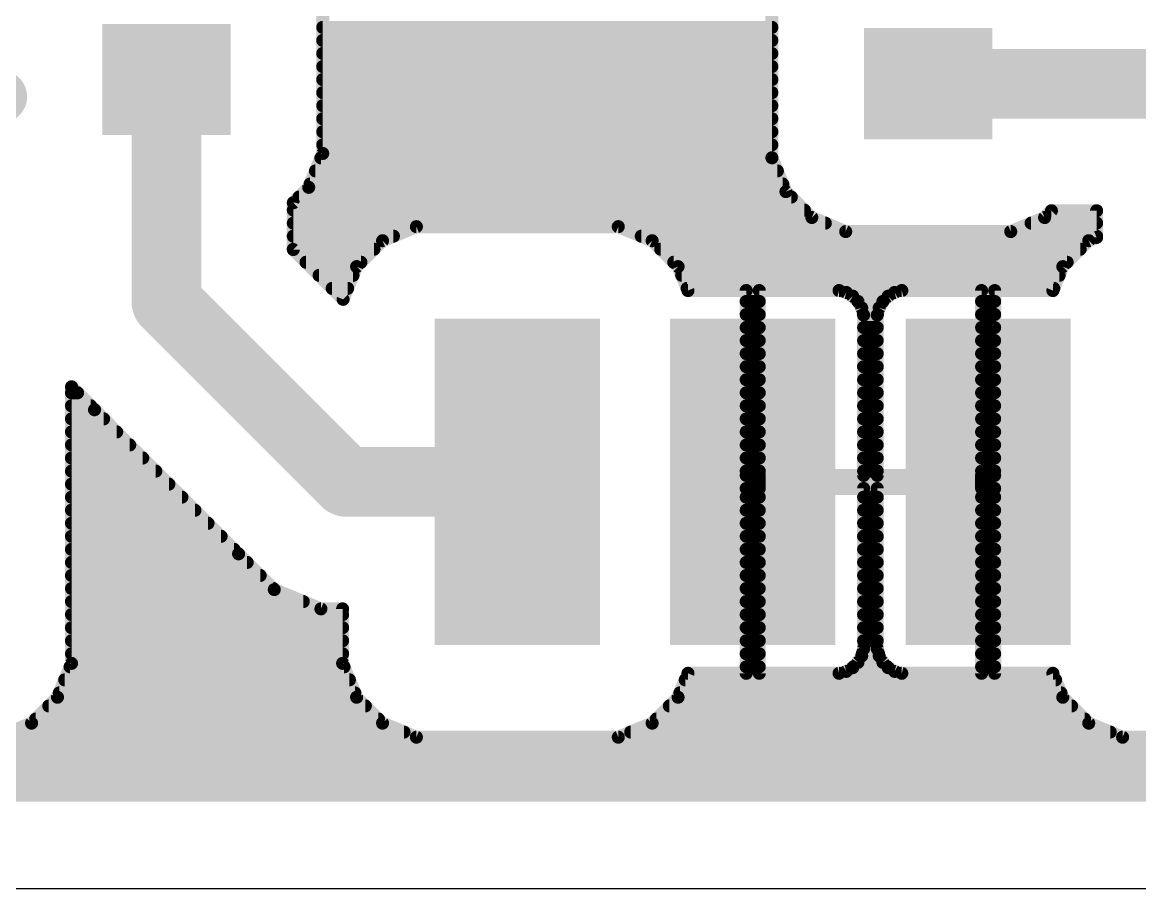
# Model space of a CAD drawing. Extents: x 0 to 75, y 0 to 35.
# Drawn here: x 37.97 to 51.02, y 0 to 10.12 of the extents above; entities that cross this region are included whole.
import ezdxf

# ---------------------------------------------------------------- set-up
doc = ezdxf.new("R2010")
doc.units = 0
doc.layers.add('1', color=12, linetype='CONTINUOUS')
doc.layers.add('20', color=31, linetype='CONTINUOUS')

# ---------------------------------------------------------------- blocks, each defined once
blk = doc.blocks.new('RECT')
blk.add_solid([(-0.5, -0.5), (0.5, -0.5), (-0.5, 0.5), (0.5, 0.5)])

msp = doc.modelspace()

# ---------------------------------------------------------------- linework, layer by layer
at = {"layer": '1'}
for points, const_width in [([(41.4762, 8.5859), (41.4762, 10.3141)], 0.1524), ([(46.7238, 10.2641), (46.7238, 8.5359)], 0.1524), ([(41.4762, 10.0584), (46.7238, 10.0584)], 0.1524), ([(41.4762, 9.906), (46.7238, 9.906)], 0.1524), ([(39.64, 9.44), (39.65, 9.45)], 0.8128), ([(39.65, 9.45), (39.65, 6.85)], 0.8128), ([(41.4762, 9.7536), (46.7238, 9.7536)], 0.1524), ([(48.55, 9.4), (51.35, 9.4)], 0.8128), ([(51.35, 9.4), (52, 8.75)], 0.8128), ([(41.4762, 9.6012), (46.7238, 9.6012)], 0.1524), ([(37.218, 8.75), (37.718, 9.25)], 0.6096), ([(41.4762, 9.4488), (46.7238, 9.4488)], 0.1524), ([(41.4762, 9.2964), (46.7238, 9.2964)], 0.1524), ([(41.4762, 9.144), (46.7238, 9.144)], 0.1524), ([(41.4762, 8.9916), (46.7238, 8.9916)], 0.1524), ([(41.4762, 8.8392), (46.7238, 8.8392)], 0.1524), ([(41.4762, 8.6868), (46.7238, 8.6868)], 0.1524), ([(41.3124, 8.1904), (41.4762, 8.5859)], 0.1524), ([(41.4549, 8.5344), (46.7244, 8.5344)], 0.1524), ([(46.7238, 8.5359), (46.8876, 8.1404)], 0.1524), ([(41.3917, 8.382), (46.7876, 8.382)], 0.1524), ([(41.1326, 8.0106), (41.3124, 8.1904)], 0.1524), ([(41.3286, 8.2296), (46.8507, 8.2296)], 0.1524), ([(41.1992, 8.0772), (46.9508, 8.0772)], 0.1524), ([(46.8876, 8.1404), (47.1904, 7.8376)], 0.1524), ([(41.1326, 7.4641), (41.1326, 8.0106)], 0.1524), ([(41.1326, 7.9248), (47.1032, 7.9248)], 0.1524), ([(49.9096, 7.8376), (49.9894, 7.9174)], 0.1524), ([(49.9894, 7.9174), (50.5174, 7.9174)], 0.1524), ([(50.5174, 7.9174), (50.5174, 7.6056)], 0.1524), ([(41.1326, 7.7724), (47.3479, 7.7724)], 0.1524), ([(47.1904, 7.8376), (47.5859, 7.6738)], 0.1524), ([(49.5141, 7.6738), (49.9096, 7.8376)], 0.1524), ([(49.7521, 7.7724), (50.5174, 7.7724)], 0.1524), ([(42.5707, 7.7312), (42.1752, 7.5674)], 0.1524), ([(44.9293, 7.7312), (42.5707, 7.7312)], 0.1524), ([(45.3248, 7.5674), (44.9293, 7.7312)], 0.1524), ([(47.5859, 7.6738), (49.5141, 7.6738)], 0.1524), ([(41.1326, 7.62), (42.3023, 7.62)], 0.1524), ([(42.1752, 7.5674), (41.8724, 7.2646)], 0.1524), ([(45.1977, 7.62), (50.5174, 7.62)], 0.1524), ([(45.6276, 7.2646), (45.3248, 7.5674)], 0.1524), ([(50.4252, 7.5674), (50.1224, 7.2646)], 0.1524), ([(50.5174, 7.6056), (50.4252, 7.5674)], 0.1524), ([(41.1326, 7.4676), (42.0754, 7.4676)], 0.1524), ([(41.7142, 6.8825), (41.1326, 7.4641)], 0.1524), ([(45.4246, 7.4676), (50.3254, 7.4676)], 0.1524), ([(41.2815, 7.3152), (41.923, 7.3152)], 0.1524), ([(41.8724, 7.2646), (41.7142, 6.8825)], 0.1524), ([(45.577, 7.3152), (50.173, 7.3152)], 0.1524), ([(45.7433, 6.9852), (45.6276, 7.2646)], 0.1524), ([(50.1224, 7.2646), (50.0067, 6.9852)], 0.1524), ([(41.75, 4.75), (39.65, 6.85)], 0.8128), ([(41.4339, 7.1628), (41.8303, 7.1628)], 0.1524), ([(45.6697, 7.1628), (50.0803, 7.1628)], 0.1524), ([(41.5863, 7.0104), (41.7671, 7.0104)], 0.1524), ([(45.7329, 7.0104), (50.0171, 7.0104)], 0.1524), ([(46.4238, 6.9852), (45.7433, 6.9852)], 0.1524), ([(46.4238, 4.8262), (46.4238, 6.9852)], 0.1524), ([(47.5087, 6.9852), (46.5762, 6.9852)], 0.1524), ([(46.5762, 6.9852), (46.5762, 4.8262)], 0.1524), ([(47.5926, 6.9627), (47.5087, 6.9852)], 0.1524), ([(48.2413, 6.9852), (48.1573, 6.9627)], 0.1524), ([(49.1738, 6.9852), (48.2413, 6.9852)], 0.1524), ([(49.1738, 4.8262), (49.1738, 6.9852)], 0.1524), ([(50.0067, 6.9852), (49.3262, 6.9852)], 0.1524), ([(49.3262, 6.9852), (49.3262, 4.8262)], 0.1524), ([(46.4238, 6.858), (46.5762, 6.858)], 0.1524), ([(47.6679, 6.9192), (47.5926, 6.9627)], 0.1524), ([(47.7294, 6.8577), (47.6679, 6.9192)], 0.1524), ([(47.7292, 6.858), (48.0208, 6.858)], 0.1524), ([(47.7729, 6.7825), (47.7294, 6.8577)], 0.1524), ([(48.0206, 6.8577), (47.9771, 6.7825)], 0.1524), ([(48.0821, 6.9192), (48.0206, 6.8577)], 0.1524), ([(48.1573, 6.9627), (48.0821, 6.9192)], 0.1524), ([(49.1738, 6.858), (49.3262, 6.858)], 0.1524), ([(47.7954, 6.6985), (47.7729, 6.7825)], 0.1524), ([(47.9771, 6.7825), (47.9546, 6.6985)], 0.1524), ([(46.4238, 6.7056), (46.5762, 6.7056)], 0.1524), ([(47.7935, 6.7056), (47.9565, 6.7056)], 0.1524), ([(47.7954, 4.8262), (47.7954, 6.6985)], 0.1524), ([(47.9546, 6.6985), (47.9546, 4.8262)], 0.1524), ([(49.1738, 6.7056), (49.3262, 6.7056)], 0.1524), ([(46.4238, 6.5532), (46.5762, 6.5532)], 0.1524), ([(47.7954, 6.5532), (47.9546, 6.5532)], 0.1524), ([(49.1738, 6.5532), (49.3262, 6.5532)], 0.1524), ([(46.4238, 6.4008), (46.5762, 6.4008)], 0.1524), ([(47.7954, 6.4008), (47.9546, 6.4008)], 0.1524), ([(49.1738, 6.4008), (49.3262, 6.4008)], 0.1524), ([(46.4238, 6.2484), (46.5762, 6.2484)], 0.1524), ([(47.7954, 6.2484), (47.9546, 6.2484)], 0.1524), ([(49.1738, 6.2484), (49.3262, 6.2484)], 0.1524), ([(46.4238, 6.096), (46.5762, 6.096)], 0.1524), ([(47.7954, 6.096), (47.9546, 6.096)], 0.1524), ([(49.1738, 6.096), (49.3262, 6.096)], 0.1524), ([(46.4238, 5.9436), (46.5762, 5.9436)], 0.1524), ([(47.7954, 5.9436), (47.9546, 5.9436)], 0.1524), ([(49.1738, 5.9436), (49.3262, 5.9436)], 0.1524), ([(38.5414, 2.6309), (38.5414, 5.8619)], 0.1524), ([(38.5414, 5.8619), (38.8102, 5.5931)], 0.1524), ([(38.5414, 5.7912), (38.6121, 5.7912)], 0.1524), ([(46.4238, 5.7912), (46.5762, 5.7912)], 0.1524), ([(47.7954, 5.7912), (47.9546, 5.7912)], 0.1524), ([(49.1738, 5.7912), (49.3262, 5.7912)], 0.1524), ([(38.5414, 5.6388), (38.7645, 5.6388)], 0.1524), ([(38.8102, 5.5931), (40.4931, 3.9102)], 0.1524), ([(46.4238, 5.6388), (46.5762, 5.6388)], 0.1524), ([(47.7954, 5.6388), (47.9546, 5.6388)], 0.1524), ([(49.1738, 5.6388), (49.3262, 5.6388)], 0.1524), ([(38.5414, 5.4864), (38.9169, 5.4864)], 0.1524), ([(46.4238, 5.4864), (46.5762, 5.4864)], 0.1524), ([(47.7954, 5.4864), (47.9546, 5.4864)], 0.1524), ([(49.1738, 5.4864), (49.3262, 5.4864)], 0.1524), ([(38.5414, 5.334), (39.0693, 5.334)], 0.1524), ([(46.4238, 5.334), (46.5762, 5.334)], 0.1524), ([(47.7954, 5.334), (47.9546, 5.334)], 0.1524), ([(49.1738, 5.334), (49.3262, 5.334)], 0.1524), ([(38.5414, 5.1816), (39.2217, 5.1816)], 0.1524), ([(46.4238, 5.1816), (46.5762, 5.1816)], 0.1524), ([(47.7954, 5.1816), (47.9546, 5.1816)], 0.1524), ([(49.1738, 5.1816), (49.3262, 5.1816)], 0.1524), ([(38.5414, 5.0292), (39.3741, 5.0292)], 0.1524), ([(43.75, 4.75), (41.75, 4.75)], 0.8128), ([(46.4238, 5.0292), (46.5762, 5.0292)], 0.1524), ([(47.7954, 5.0292), (47.9546, 5.0292)], 0.1524), ([(49.1738, 5.0292), (49.3262, 5.0292)], 0.1524), ([(38.5414, 4.8768), (39.5265, 4.8768)], 0.1524), ([(46.4238, 4.8768), (46.5762, 4.8768)], 0.1524), ([(46.5762, 4.8262), (46.4238, 4.8262)], 0.1524), ([(46.5762, 4.6738), (46.5762, 4.8262)], 0.1524), ([(46.5762, 4.8262), (47.7954, 4.8262)], 0.1524), ([(47.7954, 4.8768), (47.9546, 4.8768)], 0.1524), ([(47.9546, 4.8262), (49.1738, 4.8262)], 0.1524), ([(49.1738, 4.8768), (49.3262, 4.8768)], 0.1524), ([(49.3262, 4.8262), (49.1738, 4.8262)], 0.1524), ([(49.1738, 4.8262), (49.1738, 4.6738)], 0.1524), ([(38.5414, 4.7244), (39.6789, 4.7244)], 0.1524), ([(46.4238, 2.5148), (46.4238, 4.6738)], 0.1524), ([(46.4238, 4.6738), (46.5762, 4.6738)], 0.1524), ([(46.5762, 4.7244), (49.1738, 4.7244)], 0.1524), ([(46.5762, 4.6738), (46.5762, 2.5148)], 0.1524), ([(47.7954, 4.6738), (46.5762, 4.6738)], 0.1524), ([(47.7954, 2.8015), (47.7954, 4.6738)], 0.1524), ([(49.1738, 4.6738), (47.9546, 4.6738)], 0.1524), ([(47.9546, 4.6738), (47.9546, 2.8015)], 0.1524), ([(49.1738, 2.5148), (49.1738, 4.6738)], 0.1524), ([(49.1738, 4.6738), (49.3262, 4.6738)], 0.1524), ([(49.3262, 4.6738), (49.3262, 2.5148)], 0.1524), ([(38.5414, 4.572), (39.8313, 4.572)], 0.1524), ([(46.4238, 4.572), (46.5762, 4.572)], 0.1524), ([(47.7954, 4.572), (47.9546, 4.572)], 0.1524), ([(49.1738, 4.572), (49.3262, 4.572)], 0.1524), ([(38.5414, 4.4196), (39.9837, 4.4196)], 0.1524), ([(46.4238, 4.4196), (46.5762, 4.4196)], 0.1524), ([(47.7954, 4.4196), (47.9546, 4.4196)], 0.1524), ([(49.1738, 4.4196), (49.3262, 4.4196)], 0.1524), ([(38.5414, 4.2672), (40.1361, 4.2672)], 0.1524), ([(46.4238, 4.2672), (46.5762, 4.2672)], 0.1524), ([(47.7954, 4.2672), (47.9546, 4.2672)], 0.1524), ([(49.1738, 4.2672), (49.3262, 4.2672)], 0.1524), ([(38.5414, 4.1148), (40.2885, 4.1148)], 0.1524), ([(46.4238, 4.1148), (46.5762, 4.1148)], 0.1524), ([(47.7954, 4.1148), (47.9546, 4.1148)], 0.1524), ([(49.1738, 4.1148), (49.3262, 4.1148)], 0.1524), ([(38.5414, 3.9624), (40.4409, 3.9624)], 0.1524), ([(40.4931, 3.9102), (40.4931, 3.9102)], 0.1524), ([(40.4931, 3.9102), (40.9102, 3.4931)], 0.1524), ([(46.4238, 3.9624), (46.5762, 3.9624)], 0.1524), ([(47.7954, 3.9624), (47.9546, 3.9624)], 0.1524), ([(49.1738, 3.9624), (49.3262, 3.9624)], 0.1524), ([(38.5414, 3.81), (40.5933, 3.81)], 0.1524), ([(46.4238, 3.81), (46.5762, 3.81)], 0.1524), ([(47.7954, 3.81), (47.9546, 3.81)], 0.1524), ([(49.1738, 3.81), (49.3262, 3.81)], 0.1524), ([(38.5414, 3.6576), (40.7457, 3.6576)], 0.1524), ([(46.4238, 3.6576), (46.5762, 3.6576)], 0.1524), ([(47.7954, 3.6576), (47.9546, 3.6576)], 0.1524), ([(49.1738, 3.6576), (49.3262, 3.6576)], 0.1524), ([(38.5414, 3.5052), (40.8981, 3.5052)], 0.1524), ([(40.9102, 3.4931), (41.4551, 3.2674)], 0.1524), ([(46.4238, 3.5052), (46.5762, 3.5052)], 0.1524), ([(47.7954, 3.5052), (47.9546, 3.5052)], 0.1524), ([(49.1738, 3.5052), (49.3262, 3.5052)], 0.1524), ([(38.5414, 3.3528), (41.2489, 3.3528)], 0.1524), ([(46.4238, 3.3528), (46.5762, 3.3528)], 0.1524), ([(47.7954, 3.3528), (47.9546, 3.3528)], 0.1524), ([(49.1738, 3.3528), (49.3262, 3.3528)], 0.1524), ([(38.5414, 3.2004), (41.7086, 3.2004)], 0.1524), ([(41.4551, 3.2674), (41.7086, 3.2674)], 0.1524), ([(41.7086, 3.2674), (41.7086, 2.6309)], 0.1524), ([(46.4238, 3.2004), (46.5762, 3.2004)], 0.1524), ([(47.7954, 3.2004), (47.9546, 3.2004)], 0.1524), ([(49.1738, 3.2004), (49.3262, 3.2004)], 0.1524), ([(38.5414, 3.048), (41.7086, 3.048)], 0.1524), ([(46.4238, 3.048), (46.5762, 3.048)], 0.1524), ([(47.7954, 3.048), (47.9546, 3.048)], 0.1524), ([(49.1738, 3.048), (49.3262, 3.048)], 0.1524), ([(38.5414, 2.8956), (41.7086, 2.8956)], 0.1524), ([(46.4238, 2.8956), (46.5762, 2.8956)], 0.1524), ([(47.7729, 2.7175), (47.7954, 2.8015)], 0.1524), ([(47.7954, 2.8956), (47.9546, 2.8956)], 0.1524), ([(47.9546, 2.8015), (47.9771, 2.7175)], 0.1524), ([(49.1738, 2.8956), (49.3262, 2.8956)], 0.1524), ([(38.5414, 2.7432), (41.7086, 2.7432)], 0.1524), ([(46.4238, 2.7432), (46.5762, 2.7432)], 0.1524), ([(47.7294, 2.6423), (47.7729, 2.7175)], 0.1524), ([(47.7798, 2.7432), (47.9702, 2.7432)], 0.1524), ([(47.9771, 2.7175), (48.0206, 2.6423)], 0.1524), ([(49.1738, 2.7432), (49.3262, 2.7432)], 0.1524), ([(38.3776, 2.2354), (38.5414, 2.6309)], 0.1524), ([(38.5248, 2.5908), (41.7252, 2.5908)], 0.1524), ([(41.7086, 2.6309), (41.8724, 2.2354)], 0.1524), ([(46.4238, 2.5908), (46.5762, 2.5908)], 0.1524), ([(47.5087, 2.5148), (47.5926, 2.5373)], 0.1524), ([(47.5926, 2.5373), (47.6679, 2.5808)], 0.1524), ([(47.6679, 2.5808), (47.7294, 2.6423)], 0.1524), ([(47.678, 2.5908), (48.072, 2.5908)], 0.1524), ([(48.0206, 2.6423), (48.0821, 2.5808)], 0.1524), ([(48.0821, 2.5808), (48.1573, 2.5373)], 0.1524), ([(48.1573, 2.5373), (48.2413, 2.5148)], 0.1524), ([(49.1738, 2.5908), (49.3262, 2.5908)], 0.1524), ([(38.4616, 2.4384), (41.7883, 2.4384)], 0.1524), ([(45.6276, 2.2354), (45.7433, 2.5148)], 0.1524), ([(45.7116, 2.4384), (50.0383, 2.4384)], 0.1524), ([(45.7433, 2.5148), (46.4238, 2.5148)], 0.1524), ([(46.5762, 2.5148), (47.5087, 2.5148)], 0.1524), ([(48.2413, 2.5148), (49.1738, 2.5148)], 0.1524), ([(49.3262, 2.5148), (50.0067, 2.5148)], 0.1524), ([(50.0067, 2.5148), (50.1224, 2.2354)], 0.1524), ([(38.3985, 2.286), (41.8515, 2.286)], 0.1524), ([(45.6485, 2.286), (50.1015, 2.286)], 0.1524), ([(38.0748, 1.9326), (38.3776, 2.2354)], 0.1524), ([(41.8724, 2.2354), (42.1752, 1.9326)], 0.1524), ([(45.3248, 1.9326), (45.6276, 2.2354)], 0.1524), ([(50.1224, 2.2354), (50.4252, 1.9326)], 0.1524), ([(38.2758, 2.1336), (41.9742, 2.1336)], 0.1524), ([(45.5258, 2.1336), (50.2242, 2.1336)], 0.1524), ([(37.6793, 1.7688), (38.0748, 1.9326)], 0.1524), ([(38.1234, 1.9812), (42.1266, 1.9812)], 0.1524), ([(42.1752, 1.9326), (42.5707, 1.7688)], 0.1524), ([(44.9293, 1.7688), (45.3248, 1.9326)], 0.1524), ([(45.3734, 1.9812), (50.3766, 1.9812)], 0.1524), ([(50.4252, 1.9326), (50.8207, 1.7688)], 0.1524), ([(37.8241, 1.8288), (42.4259, 1.8288)], 0.1524), ([(42.5707, 1.7688), (44.9293, 1.7688)], 0.1524), ([(45.0741, 1.8288), (50.6759, 1.8288)], 0.1524), ([(50.8207, 1.7688), (53.1793, 1.7688)], 0.1524), ([(1.0922, 1.6764), (73.9078, 1.6764)], 0.1524), ([(1.0922, 1.524), (73.9078, 1.524)], 0.1524), ([(1.0922, 1.3716), (73.9078, 1.3716)], 0.1524), ([(1.0922, 1.2192), (73.9078, 1.2192)], 0.1524), ([(73.9078, 1.0922), (1.0922, 1.0922)], 0.1524)]:
    msp.add_lwpolyline(points, dxfattribs=dict(at, const_width=const_width))
for points, const_width in [([(41.4762, 10.0965, 1), (41.4762, 10.0203)], 0.0762), ([(46.7238, 10.0203, 1), (46.7238, 10.0965)], 0.0762), ([(41.4762, 9.9441, 1), (41.4762, 9.8679)], 0.0762), ([(46.7238, 9.8679, 1), (46.7238, 9.9441)], 0.0762), ([(39.8532, 9.45, 1), (39.4468, 9.45)], 0.4064), ([(39.7937, 9.3063, 1), (39.5063, 9.5937)], 0.4064), ([(41.4762, 9.7917, 1), (41.4762, 9.7155)], 0.0762), ([(46.7238, 9.7155, 1), (46.7238, 9.7917)], 0.0762), ([(48.55, 9.6032, 1), (48.55, 9.1968)], 0.4064), ([(51.4937, 9.5437, 1), (51.2063, 9.2563)], 0.4064), ([(39.4963, 9.5837, 1), (39.7837, 9.2963)], 0.4064), ([(41.4762, 9.6393, 1), (41.4762, 9.5631)], 0.0762), ([(46.7238, 9.5631, 1), (46.7238, 9.6393)], 0.0762), ([(37.8258, 9.1422, 1), (37.6102, 9.3578)], 0.3048), ([(41.4762, 9.4869, 1), (41.4762, 9.4107)], 0.0762), ([(46.7238, 9.4107, 1), (46.7238, 9.4869)], 0.0762), ([(41.4762, 9.3345, 1), (41.4762, 9.2583)], 0.0762), ([(46.7238, 9.2583, 1), (46.7238, 9.3345)], 0.0762), ([(41.4762, 9.1821, 1), (41.4762, 9.1059)], 0.0762), ([(46.7238, 9.1059, 1), (46.7238, 9.1821)], 0.0762), ([(41.4762, 9.0297, 1), (41.4762, 8.9535)], 0.0762), ([(46.7238, 8.9535, 1), (46.7238, 9.0297)], 0.0762), ([(41.4762, 8.8773, 1), (41.4762, 8.8011)], 0.0762), ([(46.7238, 8.8011, 1), (46.7238, 8.8773)], 0.0762), ([(41.4762, 8.7249, 1), (41.4762, 8.6487)], 0.0762), ([(46.7238, 8.6487, 1), (46.7238, 8.7249)], 0.0762), ([(41.4381, 8.5859, 1), (41.5143, 8.5859)], 0.0762), ([(41.5114, 8.5713, 1), (41.441, 8.6005)], 0.0762), ([(41.4549, 8.5725, 1), (41.4549, 8.4963)], 0.0762), ([(46.759, 8.5505, 1), (46.6886, 8.5213)], 0.0762), ([(46.6857, 8.5359, 1), (46.7619, 8.5359)], 0.0762), ([(46.7244, 8.4963, 1), (46.7244, 8.5725)], 0.0762), ([(41.3917, 8.4201, 1), (41.3917, 8.3439)], 0.0762), ([(46.7876, 8.3439, 1), (46.7876, 8.4201)], 0.0762), ([(41.2772, 8.205, 1), (41.3476, 8.1758)], 0.0762), ([(41.3393, 8.1634, 1), (41.2854, 8.2173)], 0.0762), ([(41.3286, 8.2677, 1), (41.3286, 8.1915)], 0.0762), ([(46.8507, 8.1915, 1), (46.8507, 8.2677)], 0.0762), ([(41.1992, 8.1153, 1), (41.1992, 8.0391)], 0.0762), ([(46.9146, 8.1673, 1), (46.8607, 8.1134)], 0.0762), ([(46.8524, 8.1258, 1), (46.9228, 8.155)], 0.0762), ([(46.9508, 8.0391, 1), (46.9508, 8.1153)], 0.0762), ([(41.1707, 8.0106, 1), (41.0945, 8.0106)], 0.0762), ([(41.1057, 8.0376, 1), (41.1595, 7.9837)], 0.0762), ([(41.1326, 7.9629, 1), (41.1326, 7.8867)], 0.0762), ([(47.1032, 7.8867, 1), (47.1032, 7.9629)], 0.0762), ([(49.9894, 7.9555, 1), (49.9894, 7.8793)], 0.0762), ([(50.0163, 7.8905, 1), (49.9624, 7.9443)], 0.0762), ([(50.5555, 7.9174, 1), (50.4793, 7.9174)], 0.0762), ([(50.5174, 7.8793, 1), (50.5174, 7.9555)], 0.0762), ([(41.1326, 7.8105, 1), (41.1326, 7.7343)], 0.0762), ([(47.205, 7.8728, 1), (47.1758, 7.8024)], 0.0762), ([(47.1634, 7.8107, 1), (47.2173, 7.8646)], 0.0762), ([(47.3479, 7.7343, 1), (47.3479, 7.8105)], 0.0762), ([(49.7521, 7.8105, 1), (49.7521, 7.7343)], 0.0762), ([(49.8827, 7.8646, 1), (49.9366, 7.8107)], 0.0762), ([(49.9242, 7.8024, 1), (49.895, 7.8728)], 0.0762), ([(50.5174, 7.7343, 1), (50.5174, 7.8105)], 0.0762), ([(42.5707, 7.7693, 1), (42.5707, 7.6931)], 0.0762), ([(42.5853, 7.696, 1), (42.5561, 7.7664)], 0.0762), ([(44.9438, 7.7664, 1), (44.9147, 7.696)], 0.0762), ([(44.9293, 7.6931, 1), (44.9293, 7.7693)], 0.0762), ([(47.5859, 7.7119, 1), (47.5859, 7.6357)], 0.0762), ([(47.5713, 7.6386, 1), (47.6005, 7.709)], 0.0762), ([(49.4995, 7.709, 1), (49.5286, 7.6386)], 0.0762), ([(49.5141, 7.6357, 1), (49.5141, 7.7119)], 0.0762), ([(41.1326, 7.6581, 1), (41.1326, 7.5819)], 0.0762), ([(42.1606, 7.6026, 1), (42.1898, 7.5322)], 0.0762), ([(42.2021, 7.5404, 1), (42.1482, 7.5943)], 0.0762), ([(42.3023, 7.5819, 1), (42.3023, 7.6581)], 0.0762), ([(45.1977, 7.6581, 1), (45.1977, 7.5819)], 0.0762), ([(45.3518, 7.5943, 1), (45.2979, 7.5404)], 0.0762), ([(45.3102, 7.5322, 1), (45.3394, 7.6026)], 0.0762), ([(50.4106, 7.6026, 1), (50.4398, 7.5322)], 0.0762), ([(50.4521, 7.5404, 1), (50.3982, 7.5943)], 0.0762), ([(50.4793, 7.6056, 1), (50.5555, 7.6056)], 0.0762), ([(50.532, 7.5704, 1), (50.5028, 7.6408)], 0.0762), ([(50.5174, 7.5819, 1), (50.5174, 7.6581)], 0.0762), ([(41.1326, 7.5057, 1), (41.1326, 7.4295)], 0.0762), ([(41.1595, 7.4911, 1), (41.1057, 7.4372)], 0.0762), ([(41.0945, 7.4641, 1), (41.1707, 7.4641)], 0.0762), ([(42.0754, 7.4295, 1), (42.0754, 7.5057)], 0.0762), ([(45.4246, 7.5057, 1), (45.4246, 7.4295)], 0.0762), ([(50.3254, 7.4295, 1), (50.3254, 7.5057)], 0.0762), ([(41.2815, 7.3533, 1), (41.2815, 7.2771)], 0.0762), ([(41.8455, 7.2916, 1), (41.8994, 7.2377)], 0.0762), ([(41.9076, 7.25, 1), (41.8372, 7.2792)], 0.0762), ([(41.923, 7.2771, 1), (41.923, 7.3533)], 0.0762), ([(45.577, 7.3533, 1), (45.577, 7.2771)], 0.0762), ([(45.6628, 7.2792, 1), (45.5924, 7.25)], 0.0762), ([(45.6006, 7.2377, 1), (45.6545, 7.2916)], 0.0762), ([(50.0955, 7.2916, 1), (50.1494, 7.2377)], 0.0762), ([(50.1576, 7.25, 1), (50.0872, 7.2792)], 0.0762), ([(50.173, 7.2771, 1), (50.173, 7.3533)], 0.0762), ([(39.7937, 6.9937, 1), (39.5063, 6.7063)], 0.4064), ([(41.4339, 7.2009, 1), (41.4339, 7.1247)], 0.0762), ([(41.8303, 7.1247, 1), (41.8303, 7.2009)], 0.0762), ([(45.6697, 7.2009, 1), (45.6697, 7.1247)], 0.0762), ([(50.0803, 7.1247, 1), (50.0803, 7.2009)], 0.0762), ([(39.4468, 6.85, 1), (39.8532, 6.85)], 0.4064), ([(41.5863, 7.0485, 1), (41.5863, 6.9723)], 0.0762), ([(41.7671, 6.9723, 1), (41.7671, 7.0485)], 0.0762), ([(45.7329, 7.0485, 1), (45.7329, 6.9723)], 0.0762), ([(45.7433, 7.0233, 1), (45.7433, 6.9471)], 0.0762), ([(46.4619, 6.9852, 1), (46.3857, 6.9852)], 0.0762), ([(46.4238, 6.9471, 1), (46.4238, 7.0233)], 0.0762), ([(46.5762, 7.0233, 1), (46.5762, 6.9471)], 0.0762), ([(46.6143, 6.9852, 1), (46.5381, 6.9852)], 0.0762), ([(47.5185, 7.022, 1), (47.4988, 6.9484)], 0.0762), ([(47.5087, 6.9471, 1), (47.5087, 7.0233)], 0.0762), ([(48.2413, 7.0233, 1), (48.2413, 6.9471)], 0.0762), ([(48.2512, 6.9484, 1), (48.2315, 7.022)], 0.0762), ([(49.2119, 6.9852, 1), (49.1357, 6.9852)], 0.0762), ([(49.1738, 6.9471, 1), (49.1738, 7.0233)], 0.0762), ([(49.3262, 7.0233, 1), (49.3262, 6.9471)], 0.0762), ([(49.3643, 6.9852, 1), (49.2881, 6.9852)], 0.0762), ([(50.0067, 6.9471, 1), (50.0067, 7.0233)], 0.0762), ([(50.0171, 6.9723, 1), (50.0171, 7.0485)], 0.0762), ([(41.679, 6.8971, 1), (41.7494, 6.868)], 0.0762), ([(41.6872, 6.8556, 1), (41.7411, 6.9095)], 0.0762), ([(45.7081, 6.9706, 1), (45.7785, 6.9998)], 0.0762), ([(46.4238, 6.8961, 1), (46.4238, 6.8199)], 0.0762), ([(46.5762, 6.8199, 1), (46.5762, 6.8961)], 0.0762), ([(47.6117, 6.9957, 1), (47.5736, 6.9297)], 0.0762), ([(47.5828, 6.9259, 1), (47.6025, 6.9995)], 0.0762), ([(47.6949, 6.9462, 1), (47.641, 6.8923)], 0.0762), ([(47.6489, 6.8862, 1), (47.687, 6.9522)], 0.0762), ([(47.7292, 6.8961, 1), (47.7292, 6.8199)], 0.0762), ([(47.7624, 6.8768, 1), (47.6964, 6.8387)], 0.0762), ([(47.7025, 6.8308, 1), (47.7564, 6.8847)], 0.0762), ([(47.9936, 6.8847, 1), (48.0475, 6.8308)], 0.0762), ([(48.0536, 6.8387, 1), (47.9876, 6.8768)], 0.0762), ([(48.0208, 6.8199, 1), (48.0208, 6.8961)], 0.0762), ([(48.063, 6.9522, 1), (48.1011, 6.8862)], 0.0762), ([(48.109, 6.8923, 1), (48.0551, 6.9462)], 0.0762), ([(48.1475, 6.9995, 1), (48.1672, 6.9259)], 0.0762), ([(48.1764, 6.9297, 1), (48.1383, 6.9957)], 0.0762), ([(49.1738, 6.8961, 1), (49.1738, 6.8199)], 0.0762), ([(49.3262, 6.8199, 1), (49.3262, 6.8961)], 0.0762), ([(49.9715, 6.9998, 1), (50.0419, 6.9706)], 0.0762), ([(47.8097, 6.7923, 1), (47.7361, 6.7726)], 0.0762), ([(47.7399, 6.7634, 1), (47.8059, 6.8015)], 0.0762), ([(47.9441, 6.8015, 1), (48.0101, 6.7634)], 0.0762), ([(48.0139, 6.7726, 1), (47.9403, 6.7923)], 0.0762), ([(46.4238, 6.7437, 1), (46.4238, 6.6675)], 0.0762), ([(46.5762, 6.6675, 1), (46.5762, 6.7437)], 0.0762), ([(47.7935, 6.7437, 1), (47.7935, 6.6675)], 0.0762), ([(47.8335, 6.6985, 1), (47.7573, 6.6985)], 0.0762), ([(47.7586, 6.6886, 1), (47.8322, 6.7083)], 0.0762), ([(47.9927, 6.6985, 1), (47.9165, 6.6985)], 0.0762), ([(47.9178, 6.7083, 1), (47.9914, 6.6886)], 0.0762), ([(47.9565, 6.6675, 1), (47.9565, 6.7437)], 0.0762), ([(49.1738, 6.7437, 1), (49.1738, 6.6675)], 0.0762), ([(49.3262, 6.6675, 1), (49.3262, 6.7437)], 0.0762), ([(46.4238, 6.5913, 1), (46.4238, 6.5151)], 0.0762), ([(46.5762, 6.5151, 1), (46.5762, 6.5913)], 0.0762), ([(47.7954, 6.5913, 1), (47.7954, 6.5151)], 0.0762), ([(47.9546, 6.5151, 1), (47.9546, 6.5913)], 0.0762), ([(49.1738, 6.5913, 1), (49.1738, 6.5151)], 0.0762), ([(49.3262, 6.5151, 1), (49.3262, 6.5913)], 0.0762), ([(46.4238, 6.4389, 1), (46.4238, 6.3627)], 0.0762), ([(46.5762, 6.3627, 1), (46.5762, 6.4389)], 0.0762), ([(47.7954, 6.4389, 1), (47.7954, 6.3627)], 0.0762), ([(47.9546, 6.3627, 1), (47.9546, 6.4389)], 0.0762), ([(49.1738, 6.4389, 1), (49.1738, 6.3627)], 0.0762), ([(49.3262, 6.3627, 1), (49.3262, 6.4389)], 0.0762), ([(46.4238, 6.2865, 1), (46.4238, 6.2103)], 0.0762), ([(46.5762, 6.2103, 1), (46.5762, 6.2865)], 0.0762), ([(47.7954, 6.2865, 1), (47.7954, 6.2103)], 0.0762), ([(47.9546, 6.2103, 1), (47.9546, 6.2865)], 0.0762), ([(49.1738, 6.2865, 1), (49.1738, 6.2103)], 0.0762), ([(49.3262, 6.2103, 1), (49.3262, 6.2865)], 0.0762), ([(46.4238, 6.1341, 1), (46.4238, 6.0579)], 0.0762), ([(46.5762, 6.0579, 1), (46.5762, 6.1341)], 0.0762), ([(47.7954, 6.1341, 1), (47.7954, 6.0579)], 0.0762), ([(47.9546, 6.0579, 1), (47.9546, 6.1341)], 0.0762), ([(49.1738, 6.1341, 1), (49.1738, 6.0579)], 0.0762), ([(49.3262, 6.0579, 1), (49.3262, 6.1341)], 0.0762), ([(46.4238, 5.9817, 1), (46.4238, 5.9055)], 0.0762), ([(46.5762, 5.9055, 1), (46.5762, 5.9817)], 0.0762), ([(47.7954, 5.9817, 1), (47.7954, 5.9055)], 0.0762), ([(47.9546, 5.9055, 1), (47.9546, 5.9817)], 0.0762), ([(49.1738, 5.9817, 1), (49.1738, 5.9055)], 0.0762), ([(49.3262, 5.9055, 1), (49.3262, 5.9817)], 0.0762), ([(38.5795, 5.8619, 1), (38.5033, 5.8619)], 0.0762), ([(38.5683, 5.8888, 1), (38.5145, 5.835)], 0.0762), ([(38.5414, 5.8293, 1), (38.5414, 5.7531)], 0.0762), ([(38.6121, 5.7531, 1), (38.6121, 5.8293)], 0.0762), ([(46.4238, 5.8293, 1), (46.4238, 5.7531)], 0.0762), ([(46.5762, 5.7531, 1), (46.5762, 5.8293)], 0.0762), ([(47.7954, 5.8293, 1), (47.7954, 5.7531)], 0.0762), ([(47.9546, 5.7531, 1), (47.9546, 5.8293)], 0.0762), ([(49.1738, 5.8293, 1), (49.1738, 5.7531)], 0.0762), ([(49.3262, 5.7531, 1), (49.3262, 5.8293)], 0.0762), ([(38.5414, 5.6769, 1), (38.5414, 5.6007)], 0.0762), ([(38.7645, 5.6007, 1), (38.7645, 5.6769)], 0.0762), ([(38.8371, 5.6201, 1), (38.7832, 5.5662)], 0.0762), ([(38.7832, 5.5662, 1), (38.8371, 5.6201)], 0.0762), ([(46.4238, 5.6769, 1), (46.4238, 5.6007)], 0.0762), ([(46.5762, 5.6007, 1), (46.5762, 5.6769)], 0.0762), ([(47.7954, 5.6769, 1), (47.7954, 5.6007)], 0.0762), ([(47.9546, 5.6007, 1), (47.9546, 5.6769)], 0.0762), ([(49.1738, 5.6769, 1), (49.1738, 5.6007)], 0.0762), ([(49.3262, 5.6007, 1), (49.3262, 5.6769)], 0.0762), ([(38.5414, 5.5245, 1), (38.5414, 5.4483)], 0.0762), ([(38.9169, 5.4483, 1), (38.9169, 5.5245)], 0.0762), ([(46.4238, 5.5245, 1), (46.4238, 5.4483)], 0.0762), ([(46.5762, 5.4483, 1), (46.5762, 5.5245)], 0.0762), ([(47.7954, 5.5245, 1), (47.7954, 5.4483)], 0.0762), ([(47.9546, 5.4483, 1), (47.9546, 5.5245)], 0.0762), ([(49.1738, 5.5245, 1), (49.1738, 5.4483)], 0.0762), ([(49.3262, 5.4483, 1), (49.3262, 5.5245)], 0.0762), ([(38.5414, 5.3721, 1), (38.5414, 5.2959)], 0.0762), ([(39.0693, 5.2959, 1), (39.0693, 5.3721)], 0.0762), ([(46.4238, 5.3721, 1), (46.4238, 5.2959)], 0.0762), ([(46.5762, 5.2959, 1), (46.5762, 5.3721)], 0.0762), ([(47.7954, 5.3721, 1), (47.7954, 5.2959)], 0.0762), ([(47.9546, 5.2959, 1), (47.9546, 5.3721)], 0.0762), ([(49.1738, 5.3721, 1), (49.1738, 5.2959)], 0.0762), ([(49.3262, 5.2959, 1), (49.3262, 5.3721)], 0.0762), ([(38.5414, 5.2197, 1), (38.5414, 5.1435)], 0.0762), ([(39.2217, 5.1435, 1), (39.2217, 5.2197)], 0.0762), ([(46.4238, 5.2197, 1), (46.4238, 5.1435)], 0.0762), ([(46.5762, 5.1435, 1), (46.5762, 5.2197)], 0.0762), ([(47.7954, 5.2197, 1), (47.7954, 5.1435)], 0.0762), ([(47.9546, 5.1435, 1), (47.9546, 5.2197)], 0.0762), ([(49.1738, 5.2197, 1), (49.1738, 5.1435)], 0.0762), ([(49.3262, 5.1435, 1), (49.3262, 5.2197)], 0.0762), ([(38.5414, 5.0673, 1), (38.5414, 4.9911)], 0.0762), ([(39.3741, 4.9911, 1), (39.3741, 5.0673)], 0.0762), ([(41.75, 4.9532, 1), (41.75, 4.5468)], 0.4064), ([(41.6063, 4.6063, 1), (41.8937, 4.8937)], 0.4064), ([(43.75, 4.5468, 1), (43.75, 4.9532)], 0.4064), ([(46.4238, 5.0673, 1), (46.4238, 4.9911)], 0.0762), ([(46.5762, 4.9911, 1), (46.5762, 5.0673)], 0.0762), ([(47.7954, 5.0673, 1), (47.7954, 4.9911)], 0.0762), ([(47.9546, 4.9911, 1), (47.9546, 5.0673)], 0.0762), ([(49.1738, 5.0673, 1), (49.1738, 4.9911)], 0.0762), ([(49.3262, 4.9911, 1), (49.3262, 5.0673)], 0.0762), ([(38.5414, 4.9149, 1), (38.5414, 4.8387)], 0.0762), ([(39.5265, 4.8387, 1), (39.5265, 4.9149)], 0.0762), ([(46.4238, 4.9149, 1), (46.4238, 4.8387)], 0.0762), ([(46.4238, 4.8643, 1), (46.4238, 4.7881)], 0.0762), ([(46.3857, 4.8262, 1), (46.4619, 4.8262)], 0.0762), ([(46.6143, 4.8262, 1), (46.5381, 4.8262)], 0.0762), ([(46.5762, 4.8643, 1), (46.5762, 4.7881)], 0.0762), ([(46.5381, 4.8262, 1), (46.6143, 4.8262)], 0.0762), ([(46.5762, 4.8387, 1), (46.5762, 4.9149)], 0.0762), ([(46.5762, 4.7881, 1), (46.5762, 4.8643)], 0.0762), ([(47.7954, 4.9149, 1), (47.7954, 4.8387)], 0.0762), ([(47.7573, 4.8262, 1), (47.8335, 4.8262)], 0.0762), ([(47.7954, 4.7881, 1), (47.7954, 4.8643)], 0.0762), ([(47.9546, 4.8643, 1), (47.9546, 4.7881)], 0.0762), ([(47.9165, 4.8262, 1), (47.9927, 4.8262)], 0.0762), ([(47.9546, 4.8387, 1), (47.9546, 4.9149)], 0.0762), ([(49.1738, 4.9149, 1), (49.1738, 4.8387)], 0.0762), ([(49.1738, 4.8643, 1), (49.1738, 4.7881)], 0.0762), ([(49.2119, 4.8262, 1), (49.1357, 4.8262)], 0.0762), ([(49.1357, 4.8262, 1), (49.2119, 4.8262)], 0.0762), ([(49.1738, 4.7881, 1), (49.1738, 4.8643)], 0.0762), ([(49.2881, 4.8262, 1), (49.3643, 4.8262)], 0.0762), ([(49.3262, 4.8387, 1), (49.3262, 4.9149)], 0.0762), ([(49.3262, 4.7881, 1), (49.3262, 4.8643)], 0.0762), ([(38.5414, 4.7625, 1), (38.5414, 4.6863)], 0.0762), ([(39.6789, 4.6863, 1), (39.6789, 4.7625)], 0.0762), ([(46.4619, 4.6738, 1), (46.3857, 4.6738)], 0.0762), ([(46.4238, 4.7119, 1), (46.4238, 4.6357)], 0.0762), ([(46.5762, 4.7625, 1), (46.5762, 4.6863)], 0.0762), ([(46.6143, 4.6738, 1), (46.5381, 4.6738)], 0.0762), ([(46.5762, 4.7119, 1), (46.5762, 4.6357)], 0.0762), ([(46.5381, 4.6738, 1), (46.6143, 4.6738)], 0.0762), ([(46.5762, 4.6357, 1), (46.5762, 4.7119)], 0.0762), ([(47.8335, 4.6738, 1), (47.7573, 4.6738)], 0.0762), ([(47.7954, 4.6357, 1), (47.7954, 4.7119)], 0.0762), ([(47.9546, 4.7119, 1), (47.9546, 4.6357)], 0.0762), ([(47.9927, 4.6738, 1), (47.9165, 4.6738)], 0.0762), ([(49.2119, 4.6738, 1), (49.1357, 4.6738)], 0.0762), ([(49.1738, 4.7119, 1), (49.1738, 4.6357)], 0.0762), ([(49.1357, 4.6738, 1), (49.2119, 4.6738)], 0.0762), ([(49.1738, 4.6863, 1), (49.1738, 4.7625)], 0.0762), ([(49.1738, 4.6357, 1), (49.1738, 4.7119)], 0.0762), ([(49.3643, 4.6738, 1), (49.2881, 4.6738)], 0.0762), ([(49.3262, 4.6357, 1), (49.3262, 4.7119)], 0.0762), ([(38.5414, 4.6101, 1), (38.5414, 4.5339)], 0.0762), ([(39.8313, 4.5339, 1), (39.8313, 4.6101)], 0.0762), ([(46.4238, 4.6101, 1), (46.4238, 4.5339)], 0.0762), ([(46.5762, 4.5339, 1), (46.5762, 4.6101)], 0.0762), ([(47.7954, 4.6101, 1), (47.7954, 4.5339)], 0.0762), ([(47.9546, 4.5339, 1), (47.9546, 4.6101)], 0.0762), ([(49.1738, 4.6101, 1), (49.1738, 4.5339)], 0.0762), ([(49.3262, 4.5339, 1), (49.3262, 4.6101)], 0.0762), ([(38.5414, 4.4577, 1), (38.5414, 4.3815)], 0.0762), ([(39.9837, 4.3815, 1), (39.9837, 4.4577)], 0.0762), ([(46.4238, 4.4577, 1), (46.4238, 4.3815)], 0.0762), ([(46.5762, 4.3815, 1), (46.5762, 4.4577)], 0.0762), ([(47.7954, 4.4577, 1), (47.7954, 4.3815)], 0.0762), ([(47.9546, 4.3815, 1), (47.9546, 4.4577)], 0.0762), ([(49.1738, 4.4577, 1), (49.1738, 4.3815)], 0.0762), ([(49.3262, 4.3815, 1), (49.3262, 4.4577)], 0.0762), ([(38.5414, 4.3053, 1), (38.5414, 4.2291)], 0.0762), ([(40.1361, 4.2291, 1), (40.1361, 4.3053)], 0.0762), ([(46.4238, 4.3053, 1), (46.4238, 4.2291)], 0.0762), ([(46.5762, 4.2291, 1), (46.5762, 4.3053)], 0.0762), ([(47.7954, 4.3053, 1), (47.7954, 4.2291)], 0.0762), ([(47.9546, 4.2291, 1), (47.9546, 4.3053)], 0.0762), ([(49.1738, 4.3053, 1), (49.1738, 4.2291)], 0.0762), ([(49.3262, 4.2291, 1), (49.3262, 4.3053)], 0.0762), ([(38.5414, 4.1529, 1), (38.5414, 4.0767)], 0.0762), ([(40.2885, 4.0767, 1), (40.2885, 4.1529)], 0.0762), ([(46.4238, 4.1529, 1), (46.4238, 4.0767)], 0.0762), ([(46.5762, 4.0767, 1), (46.5762, 4.1529)], 0.0762), ([(47.7954, 4.1529, 1), (47.7954, 4.0767)], 0.0762), ([(47.9546, 4.0767, 1), (47.9546, 4.1529)], 0.0762), ([(49.1738, 4.1529, 1), (49.1738, 4.0767)], 0.0762), ([(49.3262, 4.0767, 1), (49.3262, 4.1529)], 0.0762), ([(38.5414, 4.0005, 1), (38.5414, 3.9243)], 0.0762), ([(40.4409, 3.9243, 1), (40.4409, 4.0005)], 0.0762), ([(40.5312, 3.9102, 1), (40.455, 3.9102)], 0.0762), ([(40.5201, 3.9371, 1), (40.4662, 3.8832)], 0.0762), ([(40.455, 3.9102, 1), (40.5312, 3.9102)], 0.0762), ([(40.4662, 3.8832, 1), (40.5201, 3.9371)], 0.0762), ([(46.4238, 4.0005, 1), (46.4238, 3.9243)], 0.0762), ([(46.5762, 3.9243, 1), (46.5762, 4.0005)], 0.0762), ([(47.7954, 4.0005, 1), (47.7954, 3.9243)], 0.0762), ([(47.9546, 3.9243, 1), (47.9546, 4.0005)], 0.0762), ([(49.1738, 4.0005, 1), (49.1738, 3.9243)], 0.0762), ([(49.3262, 3.9243, 1), (49.3262, 4.0005)], 0.0762), ([(38.5414, 3.8481, 1), (38.5414, 3.7719)], 0.0762), ([(40.5933, 3.7719, 1), (40.5933, 3.8481)], 0.0762), ([(46.4238, 3.8481, 1), (46.4238, 3.7719)], 0.0762), ([(46.5762, 3.7719, 1), (46.5762, 3.8481)], 0.0762), ([(47.7954, 3.8481, 1), (47.7954, 3.7719)], 0.0762), ([(47.9546, 3.7719, 1), (47.9546, 3.8481)], 0.0762), ([(49.1738, 3.8481, 1), (49.1738, 3.7719)], 0.0762), ([(49.3262, 3.7719, 1), (49.3262, 3.8481)], 0.0762), ([(38.5414, 3.6957, 1), (38.5414, 3.6195)], 0.0762), ([(40.7457, 3.6195, 1), (40.7457, 3.6957)], 0.0762), ([(46.4238, 3.6957, 1), (46.4238, 3.6195)], 0.0762), ([(46.5762, 3.6195, 1), (46.5762, 3.6957)], 0.0762), ([(47.7954, 3.6957, 1), (47.7954, 3.6195)], 0.0762), ([(47.9546, 3.6195, 1), (47.9546, 3.6957)], 0.0762), ([(49.1738, 3.6957, 1), (49.1738, 3.6195)], 0.0762), ([(49.3262, 3.6195, 1), (49.3262, 3.6957)], 0.0762), ([(38.5414, 3.5433, 1), (38.5414, 3.4671)], 0.0762), ([(40.9248, 3.5283, 1), (40.8956, 3.4579)], 0.0762), ([(40.8832, 3.4662, 1), (40.9371, 3.5201)], 0.0762), ([(40.8981, 3.4671, 1), (40.8981, 3.5433)], 0.0762), ([(46.4238, 3.5433, 1), (46.4238, 3.4671)], 0.0762), ([(46.5762, 3.4671, 1), (46.5762, 3.5433)], 0.0762), ([(47.7954, 3.5433, 1), (47.7954, 3.4671)], 0.0762), ([(47.9546, 3.4671, 1), (47.9546, 3.5433)], 0.0762), ([(49.1738, 3.5433, 1), (49.1738, 3.4671)], 0.0762), ([(49.3262, 3.4671, 1), (49.3262, 3.5433)], 0.0762), ([(38.5414, 3.3909, 1), (38.5414, 3.3147)], 0.0762), ([(41.2489, 3.3147, 1), (41.2489, 3.3909)], 0.0762), ([(46.4238, 3.3909, 1), (46.4238, 3.3147)], 0.0762), ([(46.5762, 3.3147, 1), (46.5762, 3.3909)], 0.0762), ([(47.7954, 3.3909, 1), (47.7954, 3.3147)], 0.0762), ([(47.9546, 3.3147, 1), (47.9546, 3.3909)], 0.0762), ([(49.1738, 3.3909, 1), (49.1738, 3.3147)], 0.0762), ([(49.3262, 3.3147, 1), (49.3262, 3.3909)], 0.0762), ([(38.5414, 3.2385, 1), (38.5414, 3.1623)], 0.0762), ([(41.4551, 3.3055, 1), (41.4551, 3.2293)], 0.0762), ([(41.4405, 3.2322, 1), (41.4697, 3.3026)], 0.0762), ([(41.7467, 3.2674, 1), (41.6705, 3.2674)], 0.0762), ([(41.7086, 3.2293, 1), (41.7086, 3.3055)], 0.0762), ([(41.7086, 3.1623, 1), (41.7086, 3.2385)], 0.0762), ([(46.4238, 3.2385, 1), (46.4238, 3.1623)], 0.0762), ([(46.5762, 3.1623, 1), (46.5762, 3.2385)], 0.0762), ([(47.7954, 3.2385, 1), (47.7954, 3.1623)], 0.0762), ([(47.9546, 3.1623, 1), (47.9546, 3.2385)], 0.0762), ([(49.1738, 3.2385, 1), (49.1738, 3.1623)], 0.0762), ([(49.3262, 3.1623, 1), (49.3262, 3.2385)], 0.0762), ([(38.5414, 3.0861, 1), (38.5414, 3.0099)], 0.0762), ([(41.7086, 3.0099, 1), (41.7086, 3.0861)], 0.0762), ([(46.4238, 3.0861, 1), (46.4238, 3.0099)], 0.0762), ([(46.5762, 3.0099, 1), (46.5762, 3.0861)], 0.0762), ([(47.7954, 3.0861, 1), (47.7954, 3.0099)], 0.0762), ([(47.9546, 3.0099, 1), (47.9546, 3.0861)], 0.0762), ([(49.1738, 3.0861, 1), (49.1738, 3.0099)], 0.0762), ([(49.3262, 3.0099, 1), (49.3262, 3.0861)], 0.0762), ([(38.5414, 2.9337, 1), (38.5414, 2.8575)], 0.0762), ([(41.7086, 2.8575, 1), (41.7086, 2.9337)], 0.0762), ([(46.4238, 2.9337, 1), (46.4238, 2.8575)], 0.0762), ([(46.5762, 2.8575, 1), (46.5762, 2.9337)], 0.0762), ([(47.7954, 2.9337, 1), (47.7954, 2.8575)], 0.0762), ([(47.8322, 2.7917, 1), (47.7586, 2.8114)], 0.0762), ([(47.9914, 2.8114, 1), (47.9178, 2.7917)], 0.0762), ([(47.9546, 2.8575, 1), (47.9546, 2.9337)], 0.0762), ([(49.1738, 2.9337, 1), (49.1738, 2.8575)], 0.0762), ([(49.3262, 2.8575, 1), (49.3262, 2.9337)], 0.0762), ([(38.5414, 2.7813, 1), (38.5414, 2.7051)], 0.0762), ([(41.7086, 2.7051, 1), (41.7086, 2.7813)], 0.0762), ([(46.4238, 2.7813, 1), (46.4238, 2.7051)], 0.0762), ([(46.5762, 2.7051, 1), (46.5762, 2.7813)], 0.0762), ([(47.7361, 2.7274, 1), (47.8097, 2.7077)], 0.0762), ([(47.8059, 2.6985, 1), (47.7399, 2.7366)], 0.0762), ([(47.7798, 2.7813, 1), (47.7798, 2.7051)], 0.0762), ([(47.7573, 2.8015, 1), (47.8335, 2.8015)], 0.0762), ([(47.9165, 2.8015, 1), (47.9927, 2.8015)], 0.0762), ([(48.0101, 2.7366, 1), (47.9441, 2.6985)], 0.0762), ([(47.9403, 2.7077, 1), (48.0139, 2.7274)], 0.0762), ([(47.9702, 2.7051, 1), (47.9702, 2.7813)], 0.0762), ([(49.1738, 2.7813, 1), (49.1738, 2.7051)], 0.0762), ([(49.3262, 2.7051, 1), (49.3262, 2.7813)], 0.0762), ([(38.5248, 2.6289, 1), (38.5248, 2.5527)], 0.0762), ([(38.5033, 2.6309, 1), (38.5795, 2.6309)], 0.0762), ([(38.5766, 2.6163, 1), (38.5062, 2.6455)], 0.0762), ([(41.7438, 2.6455, 1), (41.6734, 2.6163)], 0.0762), ([(41.6705, 2.6309, 1), (41.7467, 2.6309)], 0.0762), ([(41.7252, 2.5527, 1), (41.7252, 2.6289)], 0.0762), ([(46.4238, 2.6289, 1), (46.4238, 2.5527)], 0.0762), ([(46.5762, 2.5527, 1), (46.5762, 2.6289)], 0.0762), ([(47.6025, 2.5005, 1), (47.5828, 2.5741)], 0.0762), ([(47.641, 2.6077, 1), (47.6949, 2.5538)], 0.0762), ([(47.678, 2.6289, 1), (47.678, 2.5527)], 0.0762), ([(47.687, 2.5478, 1), (47.6489, 2.6138)], 0.0762), ([(47.6964, 2.6613, 1), (47.7624, 2.6232)], 0.0762), ([(47.7564, 2.6153, 1), (47.7025, 2.6692)], 0.0762), ([(48.0475, 2.6692, 1), (47.9936, 2.6153)], 0.0762), ([(47.9876, 2.6232, 1), (48.0536, 2.6613)], 0.0762), ([(48.1011, 2.6138, 1), (48.063, 2.5478)], 0.0762), ([(48.0551, 2.5538, 1), (48.109, 2.6077)], 0.0762), ([(48.072, 2.5527, 1), (48.072, 2.6289)], 0.0762), ([(48.1672, 2.5741, 1), (48.1475, 2.5005)], 0.0762), ([(49.1738, 2.6289, 1), (49.1738, 2.5527)], 0.0762), ([(49.3262, 2.5527, 1), (49.3262, 2.6289)], 0.0762), ([(38.4616, 2.4765, 1), (38.4616, 2.4003)], 0.0762), ([(41.7883, 2.4003, 1), (41.7883, 2.4765)], 0.0762), ([(45.7116, 2.4765, 1), (45.7116, 2.4003)], 0.0762), ([(45.7433, 2.5529, 1), (45.7433, 2.4767)], 0.0762), ([(45.7785, 2.5002, 1), (45.7081, 2.5294)], 0.0762), ([(46.3857, 2.5148, 1), (46.4619, 2.5148)], 0.0762), ([(46.4238, 2.4767, 1), (46.4238, 2.5529)], 0.0762), ([(46.5762, 2.5529, 1), (46.5762, 2.4767)], 0.0762), ([(46.5381, 2.5148, 1), (46.6143, 2.5148)], 0.0762), ([(47.4988, 2.5516, 1), (47.5185, 2.478)], 0.0762), ([(47.5087, 2.4767, 1), (47.5087, 2.5529)], 0.0762), ([(47.5736, 2.5703, 1), (47.6117, 2.5043)], 0.0762), ([(48.1383, 2.5043, 1), (48.1764, 2.5703)], 0.0762), ([(48.2413, 2.5529, 1), (48.2413, 2.4767)], 0.0762), ([(48.2315, 2.478, 1), (48.2512, 2.5516)], 0.0762), ([(49.1357, 2.5148, 1), (49.2119, 2.5148)], 0.0762), ([(49.1738, 2.4767, 1), (49.1738, 2.5529)], 0.0762), ([(49.3262, 2.5529, 1), (49.3262, 2.4767)], 0.0762), ([(49.2881, 2.5148, 1), (49.3643, 2.5148)], 0.0762), ([(50.0419, 2.5294, 1), (49.9715, 2.5002)], 0.0762), ([(50.0067, 2.4767, 1), (50.0067, 2.5529)], 0.0762), ([(50.0383, 2.4003, 1), (50.0383, 2.4765)], 0.0762), ([(38.3985, 2.3241, 1), (38.3985, 2.2479)], 0.0762), ([(41.8515, 2.2479, 1), (41.8515, 2.3241)], 0.0762), ([(45.6485, 2.3241, 1), (45.6485, 2.2479)], 0.0762), ([(50.1015, 2.2479, 1), (50.1015, 2.3241)], 0.0762), ([(38.3424, 2.25, 1), (38.4128, 2.2208)], 0.0762), ([(38.4045, 2.2084, 1), (38.3506, 2.2623)], 0.0762), ([(41.8994, 2.2623, 1), (41.8455, 2.2084)], 0.0762), ([(41.8372, 2.2208, 1), (41.9076, 2.25)], 0.0762), ([(45.5924, 2.25, 1), (45.6628, 2.2208)], 0.0762), ([(45.6545, 2.2084, 1), (45.6006, 2.2623)], 0.0762), ([(50.1494, 2.2623, 1), (50.0955, 2.2084)], 0.0762), ([(50.0872, 2.2208, 1), (50.1576, 2.25)], 0.0762), ([(38.2758, 2.1717, 1), (38.2758, 2.0955)], 0.0762), ([(41.9742, 2.0955, 1), (41.9742, 2.1717)], 0.0762), ([(45.5258, 2.1717, 1), (45.5258, 2.0955)], 0.0762), ([(50.2242, 2.0955, 1), (50.2242, 2.1717)], 0.0762), ([(38.0479, 1.9596, 1), (38.1018, 1.9057)], 0.0762), ([(38.0894, 1.8974, 1), (38.0602, 1.9678)], 0.0762), ([(38.1234, 2.0193, 1), (38.1234, 1.9431)], 0.0762), ([(42.1266, 1.9431, 1), (42.1266, 2.0193)], 0.0762), ([(42.1898, 1.9678, 1), (42.1606, 1.8974)], 0.0762), ([(42.1482, 1.9057, 1), (42.2021, 1.9596)], 0.0762), ([(45.2979, 1.9596, 1), (45.3518, 1.9057)], 0.0762), ([(45.3394, 1.8974, 1), (45.3102, 1.9678)], 0.0762), ([(45.3734, 2.0193, 1), (45.3734, 1.9431)], 0.0762), ([(50.3766, 1.9431, 1), (50.3766, 2.0193)], 0.0762), ([(50.4398, 1.9678, 1), (50.4106, 1.8974)], 0.0762), ([(50.3982, 1.9057, 1), (50.4521, 1.9596)], 0.0762), ([(42.4259, 1.7907, 1), (42.4259, 1.8669)], 0.0762), ([(42.5707, 1.8069, 1), (42.5707, 1.7307)], 0.0762), ([(42.5561, 1.7336, 1), (42.5853, 1.804)], 0.0762), ([(44.9147, 1.804, 1), (44.9438, 1.7336)], 0.0762), ([(44.9293, 1.7307, 1), (44.9293, 1.8069)], 0.0762), ([(45.0741, 1.8669, 1), (45.0741, 1.7907)], 0.0762), ([(50.6759, 1.7907, 1), (50.6759, 1.8669)], 0.0762), ([(50.8207, 1.8069, 1), (50.8207, 1.7307)], 0.0762), ([(50.8061, 1.7336, 1), (50.8353, 1.804)], 0.0762)]:
    msp.add_lwpolyline(points, format="xyb", dxfattribs=dict(at, const_width=const_width))
at = {"layer": '20'}
msp.add_line((0, 0), (75, 0), dxfattribs=at)

# ---------------------------------------------------------------- block references
at = {"layer": '1'}
for p, xscale, yscale, rotation in [((39.65, 9.45), 1.3, 1.5, 90), ((48.55, 9.4), 1.3, 1.5, 90), ((43.75, 4.75), 3.81, 1.9304, 270), ((46.5, 4.75), 3.81, 1.9304, 270), ((49.25, 4.75), 3.81, 1.9304, 270)]:
    msp.add_blockref('RECT', p, dxfattribs=dict(at, xscale=xscale, yscale=yscale, rotation=rotation))

doc.saveas('drawing.dxf')
